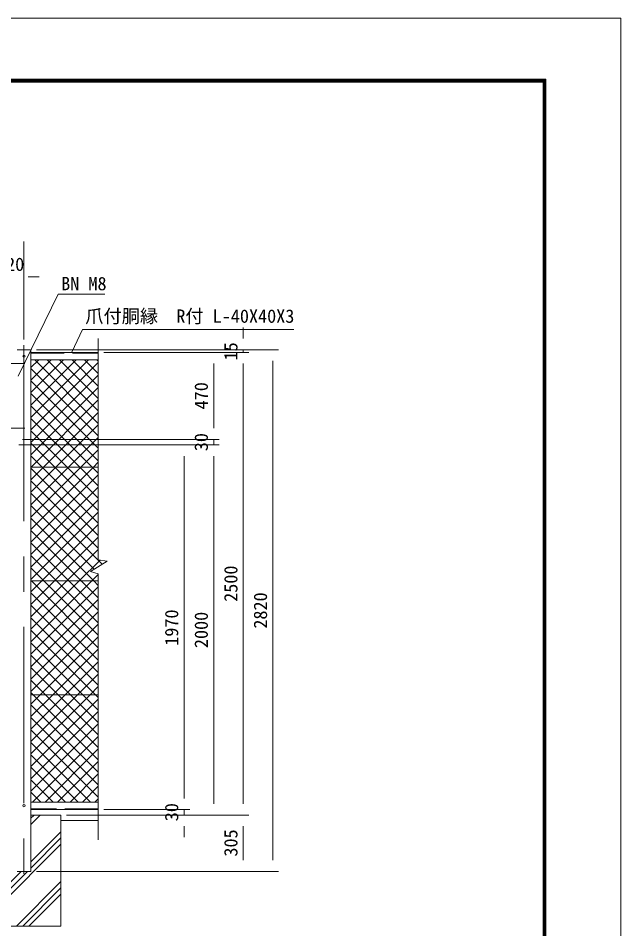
# Model space of a CAD drawing. Units: millimetres, scale not verified. Extents: x -6300 to 6300, y -4455 to 4455.
# Drawn here: x 3043 to 6300, y -467 to 4455 of the extents above; entities that cross this region are included whole.
import ezdxf
from ezdxf.enums import TextEntityAlignment as Align

# ---------------------------------------------------------------- set-up
doc = ezdxf.new("R2010")
doc.units = ezdxf.units.MM
doc.header["$LTSCALE"] = 30
doc.linetypes.add('DASHED', pattern=[7.5, 6, -1.5])
doc.linetypes.add('USER1', pattern=[50.8, 31.75, -6.35, 6.35, -6.35])
for name, color, linetype, lineweight in [('0-0_D-TTL', 7, 'Continuous', 9), ('0-1_D-STR3', 3, 'Continuous', 13), ('0-2_D-STR-DIM', 7, 'Continuous', 9), ('0-4_D-STR1', 1, 'Continuous', 18), ('0-5_D-STR4', 7, 'Continuous', 9), ('0-6_D-BMK', 2, 'USER1', 13), ('0-7_D-DCR-HCH', 7, 'Continuous', 9), ('0-9_D-STR-TXT', 7, 'Continuous', 9)]:
    doc.layers.add(name, color=color, linetype=linetype, lineweight=lineweight)
doc.styles.add('ＭＳ ゴシック', font='')
doc.styles.get('ＭＳ ゴシック').set_extended_font_data('MS Gothic')

msp = doc.modelspace()

# ---------------------------------------------------------------- linework, layer by layer
at = {"layer": '0-0_D-TTL', "color": 2, "lineweight": 18}
msp.add_lwpolyline([(-6300, 4455), (6300, 4455), (6300, -4455), (-6300, -4455)], close=True, dxfattribs=at)
at = {"layer": '0-0_D-TTL'}
for points in [[(-5895, 4125), (5895, 4125), (5895, -4125), (-5895, -4125)], [(-5891.25, 4121.25), (5891.25, 4121.25), (5891.25, -4121.25), (-5891.25, -4121.25)], [(-5887.5, 4117.5), (5887.5, 4117.5), (5887.5, -4117.5), (-5887.5, -4117.5)], [(-5883.75, 4113.75), (5883.75, 4113.75), (5883.75, -4113.75), (-5883.75, -4113.75)], [(-5880, 4110), (5880, 4110), (5880, -4110), (-5880, -4110)]]:
    msp.add_lwpolyline(points, close=True, dxfattribs=at)
at = {"layer": '0-1_D-STR3'}
for p, q in [((3111.43, 2566.35), (3153.48, 2608.41)), ((3111.43, 2499), (3220.84, 2608.41)), ((3111.43, 2431.65), (3288.19, 2608.41)), ((3111.43, 2364.3), (3355.54, 2608.41)), ((3111.43, 2296.95), (3422.89, 2608.41)), ((3111.43, 2229.59), (3475.37, 2593.54)), ((3475.37, 2197.62), (3111.43, 2561.57)), ((3475.37, 2264.97), (3131.94, 2608.41)), ((3475.37, 2332.33), (3199.29, 2608.41)), ((3475.37, 2399.68), (3266.64, 2608.41)), ((3475.37, 2467.03), (3333.99, 2608.41)), ((3475.37, 2534.38), (3401.35, 2608.41)), ((3475.37, 2601.73), (3468.7, 2608.41)), ((3111.43, 2162.24), (3475.37, 2526.18)), ((3475.37, 2130.27), (3111.43, 2494.21)), ((3111.43, 2094.89), (3475.37, 2458.83)), ((3475.37, 2062.92), (3111.43, 2426.86)), ((3112.3, 2028.41), (3475.37, 2391.48)), ((3442.53, 2028.41), (3111.43, 2359.51)), ((3179.65, 2028.41), (3475.37, 2324.13)), ((3375.18, 2028.41), (3111.43, 2292.16)), ((3307.83, 2028.41), (3111.43, 2224.81)), ((3247, 2028.41), (3475.37, 2256.78)), ((3314.36, 2028.41), (3475.37, 2189.43)), ((3240.47, 2028.41), (3111.43, 2157.45)), ((3381.71, 2028.41), (3475.37, 2122.07)), ((3173.12, 2028.41), (3111.43, 2090.1)), ((3111.43, 2027.54), (3112.3, 2028.41)), ((3111.43, 1960.19), (3179.65, 2028.41)), ((3111.43, 1892.83), (3247, 2028.41)), ((3111.43, 1825.48), (3314.36, 2028.41)), ((3111.43, 1758.13), (3381.71, 2028.41)), ((3111.43, 1690.78), (3449.06, 2028.41)), ((3475.37, 2028.41), (3111.43, 2028.41)), ((3475.37, 1658.81), (3111.43, 2022.75)), ((3475.37, 1726.16), (3173.12, 2028.41)), ((3475.37, 1793.51), (3240.47, 2028.41)), ((3475.37, 1860.86), (3307.83, 2028.41)), ((3475.37, 1928.22), (3375.18, 2028.41)), ((3475.37, 1995.57), (3442.53, 2028.41)), ((3449.06, 2028.41), (3475.37, 2054.72)), ((3111.43, 1623.43), (3475.37, 1987.37)), ((3475.37, 1591.46), (3111.43, 1955.4)), ((3111.43, 1556.07), (3475.37, 1920.02)), ((3495.86, 1503.61), (3111.43, 1888.05)), ((3111.43, 1488.72), (3475.37, 1852.67)), ((3454.3, 1477.82), (3111.43, 1820.7)), ((3111.43, 1421.37), (3475.37, 1785.31)), ((3451.36, 1413.41), (3111.43, 1753.34)), ((3384.01, 1413.41), (3111.43, 1685.99)), ((3170.82, 1413.41), (3475.37, 1717.96)), ((3238.17, 1413.41), (3475.37, 1650.61)), ((3316.66, 1413.41), (3111.43, 1618.64)), ((3305.52, 1413.41), (3475.37, 1583.26)), ((3249.31, 1413.41), (3111.43, 1551.29)), ((3181.96, 1413.41), (3111.43, 1483.94)), ((3114.6, 1413.41), (3111.43, 1416.58)), ((3111.43, 1354.02), (3170.82, 1413.41)), ((3111.43, 1286.67), (3238.17, 1413.41)), ((3111.43, 1219.31), (3305.52, 1413.41)), ((3475.37, 1413.41), (3111.43, 1413.41)), ((3111.43, 1017.26), (3475.37, 1381.2)), ((3475.37, 1052.64), (3114.6, 1413.41)), ((3475.37, 1119.99), (3181.96, 1413.41)), ((3475.37, 1187.34), (3249.31, 1413.41)), ((3475.37, 1254.7), (3316.66, 1413.41)), ((3475.37, 1322.05), (3384.01, 1413.41)), ((3475.37, 1389.4), (3451.36, 1413.41)), ((3475.37, 985.29), (3111.43, 1349.23)), ((3111.43, 949.91), (3475.37, 1313.85)), ((3475.37, 917.94), (3111.43, 1281.88)), ((3111.43, 882.56), (3475.37, 1246.5)), ((3475.37, 850.58), (3111.43, 1214.53)), ((3111.43, 815.2), (3475.37, 1179.15)), ((3460.2, 798.41), (3111.43, 1147.18)), ((3161.99, 798.41), (3475.37, 1111.79)), ((3392.84, 798.41), (3111.43, 1079.82)), ((3229.34, 798.41), (3475.37, 1044.44)), ((3325.49, 798.41), (3111.43, 1012.47)), ((3258.14, 798.41), (3111.43, 945.12)), ((3296.69, 798.41), (3475.37, 977.09)), ((3364.04, 798.41), (3475.37, 909.74)), ((3190.79, 798.41), (3111.43, 877.77)), ((3431.39, 798.41), (3475.37, 842.39)), ((3123.44, 798.41), (3111.43, 810.42)), ((3111.43, 747.85), (3161.99, 798.41)), ((3111.43, 680.5), (3229.34, 798.41)), ((3111.43, 613.15), (3296.69, 798.41)), ((3111.43, 545.8), (3364.04, 798.41)), ((3111.43, 478.44), (3431.39, 798.41)), ((3475.37, 798.41), (3111.43, 798.41)), ((3475.37, 446.47), (3123.44, 798.41)), ((3475.37, 513.83), (3190.79, 798.41)), ((3475.37, 581.18), (3258.14, 798.41)), ((3475.37, 648.53), (3325.49, 798.41)), ((3475.37, 715.88), (3392.84, 798.41)), ((3475.37, 783.23), (3460.2, 798.41)), ((3111.43, 411.09), (3475.37, 775.03)), ((3475.37, 379.12), (3111.43, 743.06)), ((3111.43, 343.74), (3475.37, 707.68)), ((3475.37, 311.77), (3111.43, 675.71)), ((3111.43, 276.39), (3475.37, 640.33)), ((3475.37, 244.42), (3111.43, 608.36)), ((3120.8, 218.41), (3475.37, 572.98)), ((3434.03, 218.41), (3111.43, 541.01)), ((3188.15, 218.41), (3475.37, 505.63)), ((3366.68, 218.41), (3111.43, 473.66)), ((3299.32, 218.41), (3111.43, 406.3)), ((3255.51, 218.41), (3475.37, 438.28)), ((3322.86, 218.41), (3475.37, 370.92)), ((3231.97, 218.41), (3111.43, 338.95)), ((3390.21, 218.41), (3475.37, 303.57)), ((3164.62, 218.41), (3111.43, 271.6)), ((3457.56, 218.41), (3475.37, 236.22))]:
    msp.add_line(p, q, dxfattribs=at)
for points in [[(3111.43, 1151.96), (3372.87, 1413.41), (3485.22, 1525.76)], [(3111.43, 1084.61), (3440.23, 1413.41), (3475.37, 1448.55)]]:
    msp.add_lwpolyline(points, dxfattribs=at)
for centre in [(3073.93, 2628.41), (3073.93, 198.41)]:
    msp.add_circle(centre, 6, dxfattribs=at)
at = {"layer": '0-2_D-STR-DIM'}
for p, q in [((3073.93, 2718.7), (3073.93, 3247.26)), ((3096.43, 3057.26), (3156.43, 3057.26)), ((4259.71, 2723.41), (4259.71, 2783.41)), ((3475.37, 1527.13), (3475.37, 2723.88)), ((3141.43, 2663.41), (4449.71, 2663.41)), ((3141.43, 2663.41), (4289.71, 2663.41)), ((4259.71, 2648.41), (4259.71, 2663.41)), ((3505.37, 2648.41), (4289.71, 2648.41)), ((3505.37, 2648.41), (4289.71, 2648.41)), ((3505.37, 2648.41), (4129.71, 2648.41)), ((4099.71, 2238.41), (4099.71, 2588.41)), ((4259.71, 208.41), (4259.71, 2588.41)), ((4259.71, 2588.41), (4259.71, 2528.41)), ((4419.71, -96.59), (4419.71, 2603.41)), ((4099.71, 2238.41), (4099.71, 2298.41)), ((3066.43, 2178.41), (4129.71, 2178.41)), ((3066.43, 2178.41), (4129.71, 2178.41)), ((4099.71, 2148.41), (4099.71, 2178.41)), ((3046.43, 2148.41), (3969.71, 2148.41)), ((3046.43, 2148.41), (4129.71, 2148.41)), ((3046.43, 2148.41), (4129.71, 2148.41)), ((3939.71, 238.41), (3939.71, 2088.41)), ((4099.71, 208.41), (4099.71, 2088.41)), ((4099.71, 2088.41), (4099.71, 2028.41)), ((3475.37, 1527.13), (3523.06, 1520.49)), ((3433.28, 1464.78), (3523.06, 1520.49)), ((3475.37, 1452.78), (3433.28, 1464.78)), ((3475.37, 14.62), (3475.37, 1452.78)), ((3939.71, 238.41), (3939.71, 298.41)), ((3303.93, 148.41), (4129.71, 148.41)), ((3303.93, 148.41), (4289.71, 148.41)), ((3303.93, 148.41), (3969.71, 148.41)), ((3505.37, 178.41), (3969.71, 178.41)), ((3505.37, 178.41), (3969.71, 178.41)), ((3572.87, 148.41), (4289.71, 148.41)), ((3939.71, 148.41), (3939.71, 178.41)), ((3939.71, 88.41), (3939.71, 28.41)), ((4259.71, 88.41), (4259.71, -96.59)), ((3141.43, -156.59), (4449.71, -156.59)), ((3141.43, -156.59), (4289.71, -156.59))]:
    msp.add_line(p, q, dxfattribs=at)
at = {"layer": '0-4_D-STR1'}
for p, q in [((3111.43, 2663.41), (3036.43, 2663.41)), ((3111.43, 2663.41), (3111.43, -156.59)), ((3111.43, 2648.41), (3475.37, 2648.41)), ((3111.43, 2608.41), (3475.37, 2608.41)), ((3475.37, 218.41), (3111.43, 218.41)), ((3475.37, 178.41), (3111.43, 178.41)), ((3036.43, -156.59), (3111.43, -156.59))]:
    msp.add_line(p, q, dxfattribs=at)
at = {"layer": '0-4_D-STR1', "linetype": 'DASHED'}
for p, q in [((3111.43, 2645.41), (3475.37, 2645.41)), ((3475.37, 181.41), (3111.43, 181.41))]:
    msp.add_line(p, q, dxfattribs=at)
at = {"layer": '0-5_D-STR4'}
for p, q in [((3273.93, 148.41), (3111.43, 148.41)), ((3273.93, 148.41), (3273.93, -451.59)), ((3475.37, 118.41), (3273.93, 118.41)), ((3273.93, -451.59), (2873.93, -451.59))]:
    msp.add_line(p, q, dxfattribs=at)
at = {"layer": '0-6_D-BMK'}
for p, q in [((3073.93, 2688.7), (3073.93, -179.72)), ((2969.57, 2588.41), (3079.48, 2588.41)), ((2969.57, 2238.41), (3079.48, 2238.41))]:
    msp.add_line(p, q, dxfattribs=at)
at = {"layer": '0-7_D-DCR-HCH'}
for p, q in [((3111.43, 97.63), (3162.21, 148.41)), ((3111.43, 131.31), (3128.53, 148.41)), ((3111.43, -104.42), (3273.93, 58.08)), ((3111.43, -138.1), (3273.93, 24.4)), ((2873.93, -409.28), (3273.93, -9.28)), ((2873.93, -375.6), (3092.94, -156.59)), ((2873.93, -341.92), (3059.26, -156.59)), ((3033.67, -451.59), (3273.93, -211.33)), ((3067.34, -451.59), (3273.93, -245.01)), ((3101.02, -451.59), (3273.93, -278.68))]:
    msp.add_line(p, q, dxfattribs=at)
at = {"layer": '0-9_D-STR-TXT'}
for points in [[(3511.21, 2962.92), (3257.99, 2962.92), (3043.3, 2520.21)], [(4532.95, 2773.31), (3390.51, 2773.31), (3332.59, 2650.22)]]:
    msp.add_lwpolyline(points, dxfattribs=at)

# ---------------------------------------------------------------- texts
at = {"layer": '0-2_D-STR-DIM', "style": 'ＭＳ ゴシック'}
for s, p in [('20', (2977.3, 3067.38)), ('BN M8', (3275.08, 2963.04)), ('爪付胴縁\u3000R付 L-40X40X3', (3405.39, 2787.19))]:
    msp.add_text(s, height=72.14, dxfattribs=at).set_placement(p, align=Align.BOTTOM_LEFT)
for s, p in [('15', (4249.59, 2605.28)), ('470', (4089.59, 2340.66)), ('30', (4089.59, 2114.47)), ('2500', (4249.59, 1300.53)), ('2820', (4409.59, 1155.53)), ('1970', (3929.59, 1063.06)), ('2000', (4089.59, 1050.53)), ('30', (3929.59, 114.47)), ('305', (4249.59, -76.43))]:
    msp.add_text(s, height=72.14, rotation=90, dxfattribs=at).set_placement(p, align=Align.BOTTOM_LEFT)

doc.saveas('drawing.dxf')
